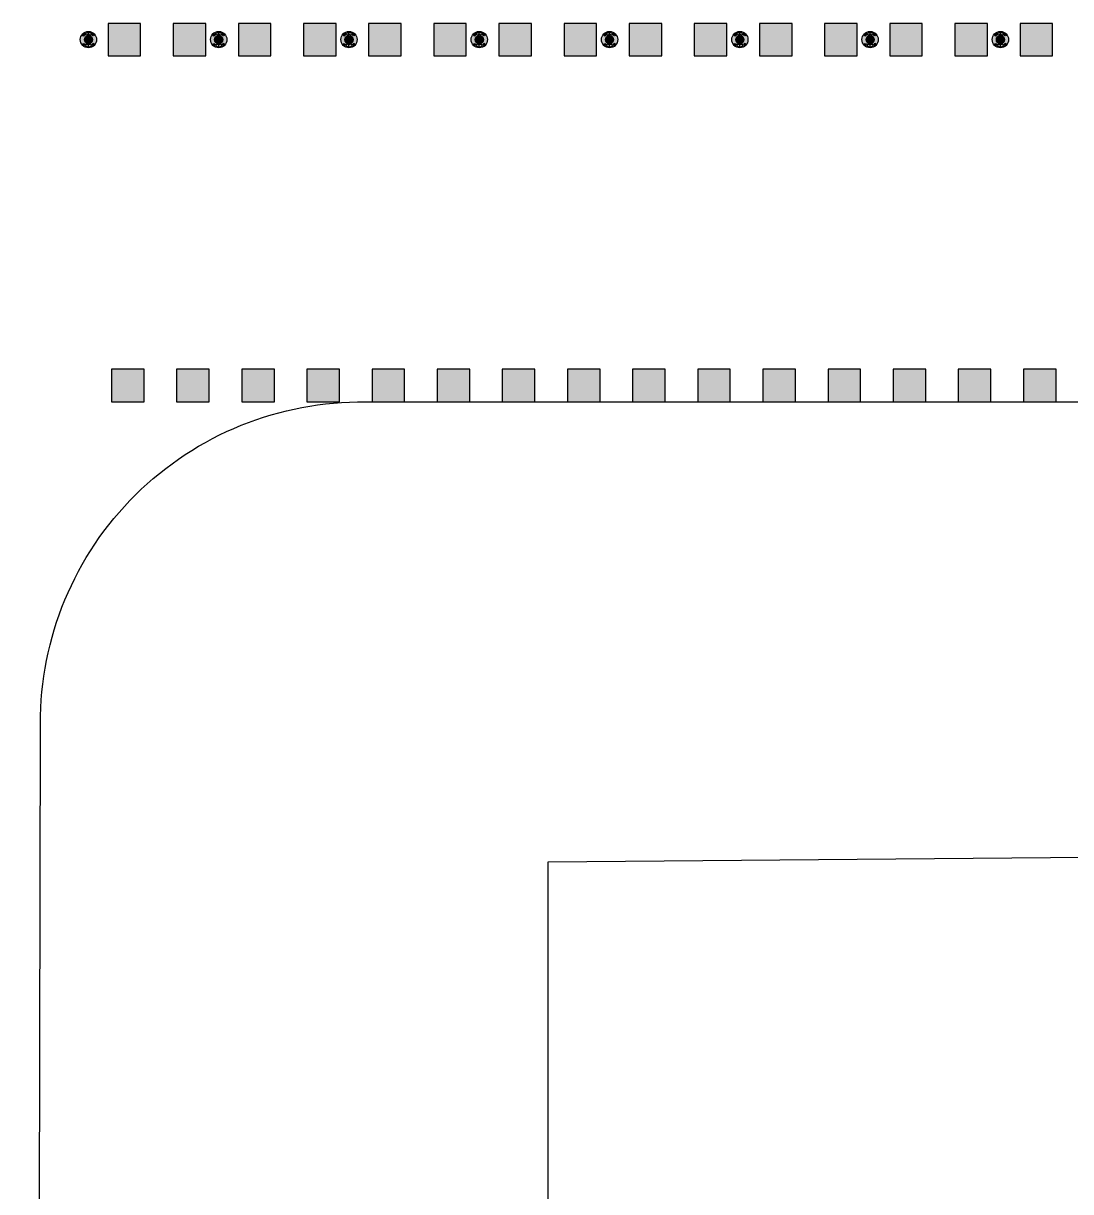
# Model space of a CAD drawing. Header units: metres. Extents: x 668617 to 675126, y 2286318 to 2293677.
# Drawn here: x 668749.46 to 668762.32, y 2287193.01 to 2287207.37 of the extents above; entities that cross this region are included whole.
import ezdxf

# ---------------------------------------------------------------- set-up
doc = ezdxf.new("R2010")
doc.units = ezdxf.units.M
doc.header["$MEASUREMENT"] = 0
for name, color, linetype in [('DMTG-B-CuadrosVerdes', 94, 'Continuous'), ('DMTG-M-VIALETON', 92, 'Continuous'), ('DMTG-PB-BANQUETAS', 251, 'Continuous'), ('DMTG-PB-MANZANAS', 251, 'Continuous')]:
    doc.layers.add(name, color=color, linetype=linetype)

# ---------------------------------------------------------------- blocks, each defined once
blk = doc.blocks.new('*U114')
h = blk.add_hatch(color=256)
h.dxf.hatch_style = 1
h.paths.add_polyline_path([(-0.042, 4.25), (0.358, 4.25), (0.358, 4.65), (-0.042, 4.65)])
h = blk.add_hatch(color=256)
h.dxf.hatch_style = 1
h.paths.add_polyline_path([(0.758, 4.25), (1.158, 4.25), (1.158, 4.65), (0.758, 4.65)])
h = blk.add_hatch(color=256)
h.dxf.hatch_style = 1
h.paths.add_polyline_path([(0.758, 4.25), (1.158, 4.25), (1.158, 4.65), (0.758, 4.65)])
h = blk.add_hatch(color=256)
h.dxf.hatch_style = 1
h.paths.add_polyline_path([(1.558, 4.25), (1.958, 4.25), (1.958, 4.65), (1.558, 4.65)])
h = blk.add_hatch(color=256)
h.dxf.hatch_style = 1
h.paths.add_polyline_path([(1.558, 4.25), (1.958, 4.25), (1.958, 4.65), (1.558, 4.65)])
h = blk.add_hatch(color=256)
h.dxf.hatch_style = 1
h.paths.add_polyline_path([(2.358, 4.25), (2.758, 4.25), (2.758, 4.65), (2.358, 4.65)])
h = blk.add_hatch(color=256)
h.dxf.hatch_style = 1
h.paths.add_polyline_path([(2.358, 4.25), (2.758, 4.25), (2.758, 4.65), (2.358, 4.65)])
h = blk.add_hatch(color=256)
h.dxf.hatch_style = 1
h.paths.add_polyline_path([(3.158, 4.25), (3.558, 4.25), (3.558, 4.65), (3.158, 4.65)])
h = blk.add_hatch(color=256)
h.dxf.hatch_style = 1
h.paths.add_polyline_path([(3.158, 4.25), (3.558, 4.25), (3.558, 4.65), (3.158, 4.65)])
h = blk.add_hatch(color=256)
h.dxf.hatch_style = 1
h.paths.add_polyline_path([(3.958, 4.25), (4.358, 4.25), (4.358, 4.65), (3.958, 4.65)])
h = blk.add_hatch(color=256)
h.dxf.hatch_style = 1
h.paths.add_polyline_path([(3.958, 4.25), (4.358, 4.25), (4.358, 4.65), (3.958, 4.65)])
h = blk.add_hatch(color=256)
h.dxf.hatch_style = 1
h.paths.add_polyline_path([(4.758, 4.25), (5.158, 4.25), (5.158, 4.65), (4.758, 4.65)])
h = blk.add_hatch(color=256)
h.dxf.hatch_style = 1
h.paths.add_polyline_path([(4.758, 4.25), (5.158, 4.25), (5.158, 4.65), (4.758, 4.65)])
h = blk.add_hatch(color=256)
h.dxf.hatch_style = 1
h.paths.add_polyline_path([(5.558, 4.25), (5.958, 4.25), (5.958, 4.65), (5.558, 4.65)])
h = blk.add_hatch(color=256)
h.dxf.hatch_style = 1
h.paths.add_polyline_path([(5.558, 4.25), (5.958, 4.25), (5.958, 4.65), (5.558, 4.65)])
h = blk.add_hatch(color=256)
h.dxf.hatch_style = 1
h.paths.add_polyline_path([(6.358, 4.25), (6.758, 4.25), (6.758, 4.65), (6.358, 4.65)])
h = blk.add_hatch(color=256)
h.dxf.hatch_style = 1
h.paths.add_polyline_path([(6.358, 4.25), (6.758, 4.25), (6.758, 4.65), (6.358, 4.65)])
h = blk.add_hatch(color=256)
h.dxf.hatch_style = 1
h.paths.add_polyline_path([(7.158, 4.25), (7.558, 4.25), (7.558, 4.65), (7.158, 4.65)])
h = blk.add_hatch(color=256)
h.dxf.hatch_style = 1
h.paths.add_polyline_path([(7.158, 4.25), (7.558, 4.25), (7.558, 4.65), (7.158, 4.65)])
h = blk.add_hatch(color=256)
h.dxf.hatch_style = 1
h.paths.add_polyline_path([(7.958, 4.25), (8.358, 4.25), (8.358, 4.65), (7.958, 4.65)])
h = blk.add_hatch(color=256)
h.dxf.hatch_style = 1
h.paths.add_polyline_path([(7.958, 4.25), (8.358, 4.25), (8.358, 4.65), (7.958, 4.65)])
h = blk.add_hatch(color=256)
h.dxf.hatch_style = 1
h.paths.add_polyline_path([(8.758, 4.25), (9.158, 4.25), (9.158, 4.65), (8.758, 4.65)])
h = blk.add_hatch(color=256)
h.dxf.hatch_style = 1
h.paths.add_polyline_path([(8.758, 4.25), (9.158, 4.25), (9.158, 4.65), (8.758, 4.65)])
h = blk.add_hatch(color=256)
h.dxf.hatch_style = 1
h.paths.add_polyline_path([(9.558, 4.25), (9.958, 4.25), (9.958, 4.65), (9.558, 4.65)])
h = blk.add_hatch(color=256)
h.dxf.hatch_style = 1
h.paths.add_polyline_path([(9.558, 4.25), (9.958, 4.25), (9.958, 4.65), (9.558, 4.65)])
h = blk.add_hatch(color=256)
h.dxf.hatch_style = 1
h.paths.add_polyline_path([(10.358, 4.25), (10.758, 4.25), (10.758, 4.65), (10.358, 4.65)])
h = blk.add_hatch(color=256)
h.dxf.hatch_style = 1
h.paths.add_polyline_path([(10.358, 4.25), (10.758, 4.25), (10.758, 4.65), (10.358, 4.65)])
h = blk.add_hatch(color=256)
h.dxf.hatch_style = 1
h.paths.add_polyline_path([(11.158, 4.25), (11.558, 4.25), (11.558, 4.65), (11.158, 4.65)])
h = blk.add_hatch(color=256)
h.dxf.hatch_style = 1
h.paths.add_polyline_path([(11.158, 4.25), (11.558, 4.25), (11.558, 4.65), (11.158, 4.65)])
h = blk.add_hatch(color=256)
h.dxf.hatch_style = 1
h.paths.add_polyline_path([(0, 0), (0.4, 0), (0.4, 0.4), (0, 0.4)])
h = blk.add_hatch(color=256)
h.dxf.hatch_style = 1
h.paths.add_polyline_path([(0.8, 0), (1.2, 0), (1.2, 0.4), (0.8, 0.4)])
h = blk.add_hatch(color=256)
h.dxf.hatch_style = 1
h.paths.add_polyline_path([(0.8, 0), (1.2, 0), (1.2, 0.4), (0.8, 0.4)])
h = blk.add_hatch(color=256)
h.dxf.hatch_style = 1
h.paths.add_polyline_path([(1.6, 0), (2, 0), (2, 0.4), (1.6, 0.4)])
h = blk.add_hatch(color=256)
h.dxf.hatch_style = 1
h.paths.add_polyline_path([(1.6, 0), (2, 0), (2, 0.4), (1.6, 0.4)])
h = blk.add_hatch(color=256)
h.dxf.hatch_style = 1
h.paths.add_polyline_path([(2.4, 0), (2.8, 0), (2.8, 0.4), (2.4, 0.4)])
h = blk.add_hatch(color=256)
h.dxf.hatch_style = 1
h.paths.add_polyline_path([(2.4, 0), (2.8, 0), (2.8, 0.4), (2.4, 0.4)])
h = blk.add_hatch(color=256)
h.dxf.hatch_style = 1
h.paths.add_polyline_path([(3.2, 0), (3.6, 0), (3.6, 0.4), (3.2, 0.4)])
h = blk.add_hatch(color=256)
h.dxf.hatch_style = 1
h.paths.add_polyline_path([(3.2, 0), (3.6, 0), (3.6, 0.4), (3.2, 0.4)])
h = blk.add_hatch(color=256)
h.dxf.hatch_style = 1
h.paths.add_polyline_path([(4, 0), (4.4, 0), (4.4, 0.4), (4, 0.4)])
h = blk.add_hatch(color=256)
h.dxf.hatch_style = 1
h.paths.add_polyline_path([(4, 0), (4.4, 0), (4.4, 0.4), (4, 0.4)])
h = blk.add_hatch(color=256)
h.dxf.hatch_style = 1
h.paths.add_polyline_path([(4.8, 0), (5.2, 0), (5.2, 0.4), (4.8, 0.4)])
h = blk.add_hatch(color=256)
h.dxf.hatch_style = 1
h.paths.add_polyline_path([(4.8, 0), (5.2, 0), (5.2, 0.4), (4.8, 0.4)])
h = blk.add_hatch(color=256)
h.dxf.hatch_style = 1
h.paths.add_polyline_path([(5.6, 0), (6, 0), (6, 0.4), (5.6, 0.4)])
h = blk.add_hatch(color=256)
h.dxf.hatch_style = 1
h.paths.add_polyline_path([(5.6, 0), (6, 0), (6, 0.4), (5.6, 0.4)])
h = blk.add_hatch(color=256)
h.dxf.hatch_style = 1
h.paths.add_polyline_path([(6.4, 0), (6.8, 0), (6.8, 0.4), (6.4, 0.4)])
h = blk.add_hatch(color=256)
h.dxf.hatch_style = 1
h.paths.add_polyline_path([(6.4, 0), (6.8, 0), (6.8, 0.4), (6.4, 0.4)])
h = blk.add_hatch(color=256)
h.dxf.hatch_style = 1
h.paths.add_polyline_path([(7.2, 0), (7.6, 0), (7.6, 0.4), (7.2, 0.4)])
h = blk.add_hatch(color=256)
h.dxf.hatch_style = 1
h.paths.add_polyline_path([(7.2, 0), (7.6, 0), (7.6, 0.4), (7.2, 0.4)])
h = blk.add_hatch(color=256)
h.dxf.hatch_style = 1
h.paths.add_polyline_path([(8, 0), (8.4, 0), (8.4, 0.4), (8, 0.4)])
h = blk.add_hatch(color=256)
h.dxf.hatch_style = 1
h.paths.add_polyline_path([(8, 0), (8.4, 0), (8.4, 0.4), (8, 0.4)])
h = blk.add_hatch(color=256)
h.dxf.hatch_style = 1
h.paths.add_polyline_path([(8.8, 0), (9.2, 0), (9.2, 0.4), (8.8, 0.4)])
h = blk.add_hatch(color=256)
h.dxf.hatch_style = 1
h.paths.add_polyline_path([(8.8, 0), (9.2, 0), (9.2, 0.4), (8.8, 0.4)])
h = blk.add_hatch(color=256)
h.dxf.hatch_style = 1
h.paths.add_polyline_path([(9.6, 0), (10, 0), (10, 0.4), (9.6, 0.4)])
h = blk.add_hatch(color=256)
h.dxf.hatch_style = 1
h.paths.add_polyline_path([(9.6, 0), (10, 0), (10, 0.4), (9.6, 0.4)])
h = blk.add_hatch(color=256)
h.dxf.hatch_style = 1
h.paths.add_polyline_path([(10.4, 0), (10.8, 0), (10.8, 0.4), (10.4, 0.4)])
h = blk.add_hatch(color=256)
h.dxf.hatch_style = 1
h.paths.add_polyline_path([(10.4, 0), (10.8, 0), (10.8, 0.4), (10.4, 0.4)])
h = blk.add_hatch(color=256)
h.dxf.hatch_style = 1
h.paths.add_polyline_path([(11.2, 0), (11.6, 0), (11.6, 0.4), (11.2, 0.4)])
h = blk.add_hatch(color=256)
h.dxf.hatch_style = 1
h.paths.add_polyline_path([(11.2, 0), (11.6, 0), (11.6, 0.4), (11.2, 0.4)])
for points in [[(-0.042, 4.25), (0.358, 4.25), (0.358, 4.65), (-0.042, 4.65)], [(0.758, 4.25), (1.158, 4.25), (1.158, 4.65), (0.758, 4.65)], [(0.758, 4.25), (1.158, 4.25), (1.158, 4.65), (0.758, 4.65)], [(1.558, 4.25), (1.958, 4.25), (1.958, 4.65), (1.558, 4.65)], [(1.558, 4.25), (1.958, 4.25), (1.958, 4.65), (1.558, 4.65)], [(2.358, 4.25), (2.758, 4.25), (2.758, 4.65), (2.358, 4.65)], [(2.358, 4.25), (2.758, 4.25), (2.758, 4.65), (2.358, 4.65)], [(3.158, 4.25), (3.558, 4.25), (3.558, 4.65), (3.158, 4.65)], [(3.158, 4.25), (3.558, 4.25), (3.558, 4.65), (3.158, 4.65)], [(3.958, 4.25), (4.358, 4.25), (4.358, 4.65), (3.958, 4.65)], [(3.958, 4.25), (4.358, 4.25), (4.358, 4.65), (3.958, 4.65)], [(4.758, 4.25), (5.158, 4.25), (5.158, 4.65), (4.758, 4.65)], [(4.758, 4.25), (5.158, 4.25), (5.158, 4.65), (4.758, 4.65)], [(5.558, 4.25), (5.958, 4.25), (5.958, 4.65), (5.558, 4.65)], [(5.558, 4.25), (5.958, 4.25), (5.958, 4.65), (5.558, 4.65)], [(6.358, 4.25), (6.758, 4.25), (6.758, 4.65), (6.358, 4.65)], [(6.358, 4.25), (6.758, 4.25), (6.758, 4.65), (6.358, 4.65)], [(7.158, 4.25), (7.558, 4.25), (7.558, 4.65), (7.158, 4.65)], [(7.158, 4.25), (7.558, 4.25), (7.558, 4.65), (7.158, 4.65)], [(7.958, 4.25), (8.358, 4.25), (8.358, 4.65), (7.958, 4.65)], [(7.958, 4.25), (8.358, 4.25), (8.358, 4.65), (7.958, 4.65)], [(8.758, 4.25), (9.158, 4.25), (9.158, 4.65), (8.758, 4.65)], [(8.758, 4.25), (9.158, 4.25), (9.158, 4.65), (8.758, 4.65)], [(9.558, 4.25), (9.958, 4.25), (9.958, 4.65), (9.558, 4.65)], [(9.558, 4.25), (9.958, 4.25), (9.958, 4.65), (9.558, 4.65)], [(10.358, 4.25), (10.758, 4.25), (10.758, 4.65), (10.358, 4.65)], [(10.358, 4.25), (10.758, 4.25), (10.758, 4.65), (10.358, 4.65)], [(11.158, 4.25), (11.558, 4.25), (11.558, 4.65), (11.158, 4.65)], [(11.158, 4.25), (11.558, 4.25), (11.558, 4.65), (11.158, 4.65)], [(0, 0), (0.4, 0), (0.4, 0.4), (0, 0.4)], [(0.8, 0), (1.2, 0), (1.2, 0.4), (0.8, 0.4)], [(0.8, 0), (1.2, 0), (1.2, 0.4), (0.8, 0.4)], [(1.6, 0), (2, 0), (2, 0.4), (1.6, 0.4)], [(1.6, 0), (2, 0), (2, 0.4), (1.6, 0.4)], [(2.4, 0), (2.8, 0), (2.8, 0.4), (2.4, 0.4)], [(2.4, 0), (2.8, 0), (2.8, 0.4), (2.4, 0.4)], [(3.2, 0), (3.6, 0), (3.6, 0.4), (3.2, 0.4)], [(3.2, 0), (3.6, 0), (3.6, 0.4), (3.2, 0.4)], [(4, 0), (4.4, 0), (4.4, 0.4), (4, 0.4)], [(4, 0), (4.4, 0), (4.4, 0.4), (4, 0.4)], [(4.8, 0), (5.2, 0), (5.2, 0.4), (4.8, 0.4)], [(4.8, 0), (5.2, 0), (5.2, 0.4), (4.8, 0.4)], [(5.6, 0), (6, 0), (6, 0.4), (5.6, 0.4)], [(5.6, 0), (6, 0), (6, 0.4), (5.6, 0.4)], [(6.4, 0), (6.8, 0), (6.8, 0.4), (6.4, 0.4)], [(6.4, 0), (6.8, 0), (6.8, 0.4), (6.4, 0.4)], [(7.2, 0), (7.6, 0), (7.6, 0.4), (7.2, 0.4)], [(7.2, 0), (7.6, 0), (7.6, 0.4), (7.2, 0.4)], [(8, 0), (8.4, 0), (8.4, 0.4), (8, 0.4)], [(8, 0), (8.4, 0), (8.4, 0.4), (8, 0.4)], [(8.8, 0), (9.2, 0), (9.2, 0.4), (8.8, 0.4)], [(8.8, 0), (9.2, 0), (9.2, 0.4), (8.8, 0.4)], [(9.6, 0), (10, 0), (10, 0.4), (9.6, 0.4)], [(9.6, 0), (10, 0), (10, 0.4), (9.6, 0.4)], [(10.4, 0), (10.8, 0), (10.8, 0.4), (10.4, 0.4)], [(10.4, 0), (10.8, 0), (10.8, 0.4), (10.4, 0.4)], [(11.2, 0), (11.6, 0), (11.6, 0.4), (11.2, 0.4)], [(11.2, 0), (11.6, 0), (11.6, 0.4), (11.2, 0.4)]]:
    blk.add_lwpolyline(points, close=True)
blk = doc.blocks.new('*U35')
at = {"true_color": 0x58ba48}
h = blk.add_hatch(color=85, dxfattribs=at)
h.dxf.hatch_style = 1
h.paths.add_polyline_path([(-28.35, 11.3, 1), (-28.25, 11.3, 1)], flags=0)
h.paths.add_polyline_path([(-28.35, 11.368), (-28.361, 11.379, 0.062746), (-28.379, 11.361), (-28.368, 11.35, 0.413879), (-28.35, 11.35, 0.414549)], flags=17)
h.paths.add_polyline_path([(-28.353, 11.359, -1), (-28.365, 11.359, -1)], flags=16)
h.paths.add_polyline_path([(-28.35, 11.3, 1), (-28.25, 11.3, 1)], flags=16)
h.paths.add_polyline_path([(-28.238, 11.379), (-28.249, 11.368, 0.413879), (-28.249, 11.35, 0.414549), (-28.231, 11.35), (-28.221, 11.361, 0.062746)], flags=17)
h.paths.add_polyline_path([(-28.234, 11.359, -1), (-28.246, 11.359, -1)], flags=16)
h.paths.add_polyline_path([(-28.221, 11.238), (-28.231, 11.249, 0.413879), (-28.249, 11.249, 0.414549), (-28.249, 11.231), (-28.238, 11.221, 0.062746)], flags=17)
h.paths.add_polyline_path([(-28.246, 11.24, -1), (-28.234, 11.24, -1)], flags=16)
h.paths.add_polyline_path([(-28.35, 11.249, 0.414549), (-28.368, 11.249), (-28.379, 11.238, 0.062746), (-28.361, 11.221), (-28.35, 11.231, 0.413879)], flags=17)
h.paths.add_polyline_path([(-28.365, 11.24, -1), (-28.353, 11.24, -1)], flags=16)
h.paths.add_polyline_path([(-28.221, 11.361), (-28.231, 11.35, -0.414549), (-28.249, 11.35, -0.413879), (-28.249, 11.368), (-28.238, 11.379, 0.342564), (-28.361, 11.379), (-28.35, 11.368, -0.414549), (-28.35, 11.35, -0.413879), (-28.368, 11.35), (-28.379, 11.361, 0.166532), (-28.4, 11.3, 0.166532), (-28.379, 11.238), (-28.368, 11.249, -0.414549), (-28.35, 11.249, -0.413879), (-28.35, 11.231), (-28.361, 11.221, 0.342564), (-28.238, 11.221), (-28.249, 11.231, -0.414549), (-28.249, 11.249, -0.413879), (-28.231, 11.249), (-28.221, 11.238, 0.166532), (-28.2, 11.3, 0.166532)])
h.paths.add_polyline_path([(-28.25, 11.3, -1), (-28.35, 11.3, -1)], flags=0)
h.paths.add_polyline_path([(-28.271, 11.355, 0.245947), (-28.329, 11.355), (-28.34, 11.377, -0.245947), (-28.259, 11.377)], flags=16)
h.paths.add_polyline_path([(-28.271, 11.244), (-28.259, 11.222, -0.245947), (-28.34, 11.222), (-28.329, 11.244, 0.245947)], flags=16)
h = blk.add_hatch(color=85, dxfattribs=at)
h.dxf.hatch_style = 1
h.paths.add_polyline_path([(-28.35, 11.3, 1), (-28.25, 11.3, 1)])
at = {"true_color": 0xc7c8ca}
h = blk.add_hatch(color=9, dxfattribs=at)
h.dxf.hatch_style = 1
h.paths.add_polyline_path([(-28.259, 11.377, 0.245947), (-28.34, 11.377), (-28.329, 11.355, -0.245947), (-28.271, 11.355)])
h.paths.add_polyline_path([(-28.259, 11.222), (-28.271, 11.244, -0.245947), (-28.329, 11.244), (-28.34, 11.222, 0.245947)])
at = {"true_color": 0x58ba48}
h = blk.add_hatch(color=85, dxfattribs=at)
h.dxf.hatch_style = 1
h.paths.add_polyline_path([(-26.75, 11.3, 1), (-26.65, 11.3, 1)], flags=0)
h.paths.add_polyline_path([(-26.75, 11.368), (-26.761, 11.379, 0.062746), (-26.779, 11.361), (-26.768, 11.35, 0.413879), (-26.75, 11.35, 0.414549)], flags=17)
h.paths.add_polyline_path([(-26.753, 11.359, -1), (-26.765, 11.359, -1)], flags=16)
h.paths.add_polyline_path([(-26.75, 11.3, 1), (-26.65, 11.3, 1)], flags=16)
h.paths.add_polyline_path([(-26.638, 11.379), (-26.649, 11.368, 0.413879), (-26.649, 11.35, 0.414549), (-26.631, 11.35), (-26.621, 11.361, 0.062746)], flags=17)
h.paths.add_polyline_path([(-26.634, 11.359, -1), (-26.646, 11.359, -1)], flags=16)
h.paths.add_polyline_path([(-26.621, 11.238), (-26.631, 11.249, 0.413879), (-26.649, 11.249, 0.414549), (-26.649, 11.231), (-26.638, 11.221, 0.062746)], flags=17)
h.paths.add_polyline_path([(-26.646, 11.24, -1), (-26.634, 11.24, -1)], flags=16)
h.paths.add_polyline_path([(-26.75, 11.249, 0.414549), (-26.768, 11.249), (-26.779, 11.238, 0.062746), (-26.761, 11.221), (-26.75, 11.231, 0.413879)], flags=17)
h.paths.add_polyline_path([(-26.765, 11.24, -1), (-26.753, 11.24, -1)], flags=16)
h.paths.add_polyline_path([(-26.621, 11.361), (-26.631, 11.35, -0.414549), (-26.649, 11.35, -0.413879), (-26.649, 11.368), (-26.638, 11.379, 0.342564), (-26.761, 11.379), (-26.75, 11.368, -0.414549), (-26.75, 11.35, -0.413879), (-26.768, 11.35), (-26.779, 11.361, 0.166532), (-26.8, 11.3, 0.166532), (-26.779, 11.238), (-26.768, 11.249, -0.414549), (-26.75, 11.249, -0.413879), (-26.75, 11.231), (-26.761, 11.221, 0.342564), (-26.638, 11.221), (-26.649, 11.231, -0.414549), (-26.649, 11.249, -0.413879), (-26.631, 11.249), (-26.621, 11.238, 0.166532), (-26.6, 11.3, 0.166532)])
h.paths.add_polyline_path([(-26.65, 11.3, -1), (-26.75, 11.3, -1)], flags=0)
h.paths.add_polyline_path([(-26.671, 11.355, 0.245947), (-26.729, 11.355), (-26.74, 11.377, -0.245947), (-26.659, 11.377)], flags=16)
h.paths.add_polyline_path([(-26.671, 11.244), (-26.659, 11.222, -0.245947), (-26.74, 11.222), (-26.729, 11.244, 0.245947)], flags=16)
h = blk.add_hatch(color=85, dxfattribs=at)
h.dxf.hatch_style = 1
h.paths.add_polyline_path([(-26.75, 11.3, 1), (-26.65, 11.3, 1)])
at = {"true_color": 0xc7c8ca}
h = blk.add_hatch(color=9, dxfattribs=at)
h.dxf.hatch_style = 1
h.paths.add_polyline_path([(-26.659, 11.377, 0.245947), (-26.74, 11.377), (-26.729, 11.355, -0.245947), (-26.671, 11.355)])
h.paths.add_polyline_path([(-26.659, 11.222), (-26.671, 11.244, -0.245947), (-26.729, 11.244), (-26.74, 11.222, 0.245947)])
at = {"true_color": 0x58ba48}
h = blk.add_hatch(color=85, dxfattribs=at)
h.dxf.hatch_style = 1
h.paths.add_polyline_path([(-25.15, 11.3, 1), (-25.05, 11.3, 1)], flags=0)
h.paths.add_polyline_path([(-25.15, 11.368), (-25.161, 11.379, 0.062746), (-25.179, 11.361), (-25.168, 11.35, 0.413879), (-25.15, 11.35, 0.414549)], flags=17)
h.paths.add_polyline_path([(-25.153, 11.359, -1), (-25.165, 11.359, -1)], flags=16)
h.paths.add_polyline_path([(-25.15, 11.3, 1), (-25.05, 11.3, 1)], flags=16)
h.paths.add_polyline_path([(-25.038, 11.379), (-25.049, 11.368, 0.413879), (-25.049, 11.35, 0.414549), (-25.031, 11.35), (-25.021, 11.361, 0.062746)], flags=17)
h.paths.add_polyline_path([(-25.034, 11.359, -1), (-25.046, 11.359, -1)], flags=16)
h.paths.add_polyline_path([(-25.021, 11.238), (-25.031, 11.249, 0.413879), (-25.049, 11.249, 0.414549), (-25.049, 11.231), (-25.038, 11.221, 0.062746)], flags=17)
h.paths.add_polyline_path([(-25.046, 11.24, -1), (-25.034, 11.24, -1)], flags=16)
h.paths.add_polyline_path([(-25.15, 11.249, 0.414549), (-25.168, 11.249), (-25.179, 11.238, 0.062746), (-25.161, 11.221), (-25.15, 11.231, 0.413879)], flags=17)
h.paths.add_polyline_path([(-25.165, 11.24, -1), (-25.153, 11.24, -1)], flags=16)
h.paths.add_polyline_path([(-25.021, 11.361), (-25.031, 11.35, -0.414549), (-25.049, 11.35, -0.413879), (-25.049, 11.368), (-25.038, 11.379, 0.342564), (-25.161, 11.379), (-25.15, 11.368, -0.414549), (-25.15, 11.35, -0.413879), (-25.168, 11.35), (-25.179, 11.361, 0.166532), (-25.2, 11.3, 0.166532), (-25.179, 11.238), (-25.168, 11.249, -0.414549), (-25.15, 11.249, -0.413879), (-25.15, 11.231), (-25.161, 11.221, 0.342564), (-25.038, 11.221), (-25.049, 11.231, -0.414549), (-25.049, 11.249, -0.413879), (-25.031, 11.249), (-25.021, 11.238, 0.166532), (-25, 11.3, 0.166532)])
h.paths.add_polyline_path([(-25.05, 11.3, -1), (-25.15, 11.3, -1)], flags=0)
h.paths.add_polyline_path([(-25.071, 11.355, 0.245947), (-25.129, 11.355), (-25.14, 11.377, -0.245947), (-25.059, 11.377)], flags=16)
h.paths.add_polyline_path([(-25.071, 11.244), (-25.059, 11.222, -0.245947), (-25.14, 11.222), (-25.129, 11.244, 0.245947)], flags=16)
h = blk.add_hatch(color=85, dxfattribs=at)
h.dxf.hatch_style = 1
h.paths.add_polyline_path([(-25.15, 11.3, 1), (-25.05, 11.3, 1)])
at = {"true_color": 0xc7c8ca}
h = blk.add_hatch(color=9, dxfattribs=at)
h.dxf.hatch_style = 1
h.paths.add_polyline_path([(-25.059, 11.377, 0.245947), (-25.14, 11.377), (-25.129, 11.355, -0.245947), (-25.071, 11.355)])
h.paths.add_polyline_path([(-25.059, 11.222), (-25.071, 11.244, -0.245947), (-25.129, 11.244), (-25.14, 11.222, 0.245947)])
at = {"true_color": 0x58ba48}
h = blk.add_hatch(color=85, dxfattribs=at)
h.dxf.hatch_style = 1
h.paths.add_polyline_path([(-23.55, 11.3, 1), (-23.45, 11.3, 1)], flags=0)
h.paths.add_polyline_path([(-23.55, 11.368), (-23.561, 11.379, 0.062746), (-23.579, 11.361), (-23.568, 11.35, 0.413879), (-23.55, 11.35, 0.414549)], flags=17)
h.paths.add_polyline_path([(-23.553, 11.359, -1), (-23.565, 11.359, -1)], flags=16)
h.paths.add_polyline_path([(-23.55, 11.3, 1), (-23.45, 11.3, 1)], flags=16)
h.paths.add_polyline_path([(-23.438, 11.379), (-23.449, 11.368, 0.413879), (-23.449, 11.35, 0.414549), (-23.431, 11.35), (-23.421, 11.361, 0.062746)], flags=17)
h.paths.add_polyline_path([(-23.434, 11.359, -1), (-23.446, 11.359, -1)], flags=16)
h.paths.add_polyline_path([(-23.421, 11.238), (-23.431, 11.249, 0.413879), (-23.449, 11.249, 0.414549), (-23.449, 11.231), (-23.438, 11.221, 0.062746)], flags=17)
h.paths.add_polyline_path([(-23.446, 11.24, -1), (-23.434, 11.24, -1)], flags=16)
h.paths.add_polyline_path([(-23.55, 11.249, 0.414549), (-23.568, 11.249), (-23.579, 11.238, 0.062746), (-23.561, 11.221), (-23.55, 11.231, 0.413879)], flags=17)
h.paths.add_polyline_path([(-23.565, 11.24, -1), (-23.553, 11.24, -1)], flags=16)
h.paths.add_polyline_path([(-23.421, 11.361), (-23.431, 11.35, -0.414549), (-23.449, 11.35, -0.413879), (-23.449, 11.368), (-23.438, 11.379, 0.342564), (-23.561, 11.379), (-23.55, 11.368, -0.414549), (-23.55, 11.35, -0.413879), (-23.568, 11.35), (-23.579, 11.361, 0.166532), (-23.6, 11.3, 0.166532), (-23.579, 11.238), (-23.568, 11.249, -0.414549), (-23.55, 11.249, -0.413879), (-23.55, 11.231), (-23.561, 11.221, 0.342564), (-23.438, 11.221), (-23.449, 11.231, -0.414549), (-23.449, 11.249, -0.413879), (-23.431, 11.249), (-23.421, 11.238, 0.166532), (-23.4, 11.3, 0.166532)])
h.paths.add_polyline_path([(-23.45, 11.3, -1), (-23.55, 11.3, -1)], flags=0)
h.paths.add_polyline_path([(-23.471, 11.355, 0.245947), (-23.529, 11.355), (-23.54, 11.377, -0.245947), (-23.459, 11.377)], flags=16)
h.paths.add_polyline_path([(-23.471, 11.244), (-23.459, 11.222, -0.245947), (-23.54, 11.222), (-23.529, 11.244, 0.245947)], flags=16)
h = blk.add_hatch(color=85, dxfattribs=at)
h.dxf.hatch_style = 1
h.paths.add_polyline_path([(-23.55, 11.3, 1), (-23.45, 11.3, 1)])
at = {"true_color": 0xc7c8ca}
h = blk.add_hatch(color=9, dxfattribs=at)
h.dxf.hatch_style = 1
h.paths.add_polyline_path([(-23.459, 11.377, 0.245947), (-23.54, 11.377), (-23.529, 11.355, -0.245947), (-23.471, 11.355)])
h.paths.add_polyline_path([(-23.459, 11.222), (-23.471, 11.244, -0.245947), (-23.529, 11.244), (-23.54, 11.222, 0.245947)])
at = {"true_color": 0x58ba48}
h = blk.add_hatch(color=85, dxfattribs=at)
h.dxf.hatch_style = 1
h.paths.add_polyline_path([(-21.95, 11.3, 1), (-21.85, 11.3, 1)], flags=0)
h.paths.add_polyline_path([(-21.95, 11.368), (-21.961, 11.379, 0.062746), (-21.979, 11.361), (-21.968, 11.35, 0.413879), (-21.95, 11.35, 0.414549)], flags=17)
h.paths.add_polyline_path([(-21.953, 11.359, -1), (-21.965, 11.359, -1)], flags=16)
h.paths.add_polyline_path([(-21.95, 11.3, 1), (-21.85, 11.3, 1)], flags=16)
h.paths.add_polyline_path([(-21.838, 11.379), (-21.849, 11.368, 0.413879), (-21.849, 11.35, 0.414549), (-21.831, 11.35), (-21.821, 11.361, 0.062746)], flags=17)
h.paths.add_polyline_path([(-21.834, 11.359, -1), (-21.846, 11.359, -1)], flags=16)
h.paths.add_polyline_path([(-21.821, 11.238), (-21.831, 11.249, 0.413879), (-21.849, 11.249, 0.414549), (-21.849, 11.231), (-21.838, 11.221, 0.062746)], flags=17)
h.paths.add_polyline_path([(-21.846, 11.24, -1), (-21.834, 11.24, -1)], flags=16)
h.paths.add_polyline_path([(-21.95, 11.249, 0.414549), (-21.968, 11.249), (-21.979, 11.238, 0.062746), (-21.961, 11.221), (-21.95, 11.231, 0.413879)], flags=17)
h.paths.add_polyline_path([(-21.965, 11.24, -1), (-21.953, 11.24, -1)], flags=16)
h.paths.add_polyline_path([(-21.821, 11.361), (-21.831, 11.35, -0.414549), (-21.849, 11.35, -0.413879), (-21.849, 11.368), (-21.838, 11.379, 0.342564), (-21.961, 11.379), (-21.95, 11.368, -0.414549), (-21.95, 11.35, -0.413879), (-21.968, 11.35), (-21.979, 11.361, 0.166532), (-22, 11.3, 0.166532), (-21.979, 11.238), (-21.968, 11.249, -0.414549), (-21.95, 11.249, -0.413879), (-21.95, 11.231), (-21.961, 11.221, 0.342564), (-21.838, 11.221), (-21.849, 11.231, -0.414549), (-21.849, 11.249, -0.413879), (-21.831, 11.249), (-21.821, 11.238, 0.166532), (-21.8, 11.3, 0.166532)])
h.paths.add_polyline_path([(-21.85, 11.3, -1), (-21.95, 11.3, -1)], flags=0)
h.paths.add_polyline_path([(-21.871, 11.355, 0.245947), (-21.929, 11.355), (-21.94, 11.377, -0.245947), (-21.859, 11.377)], flags=16)
h.paths.add_polyline_path([(-21.871, 11.244), (-21.859, 11.222, -0.245947), (-21.94, 11.222), (-21.929, 11.244, 0.245947)], flags=16)
h = blk.add_hatch(color=85, dxfattribs=at)
h.dxf.hatch_style = 1
h.paths.add_polyline_path([(-21.95, 11.3, 1), (-21.85, 11.3, 1)])
at = {"true_color": 0xc7c8ca}
h = blk.add_hatch(color=9, dxfattribs=at)
h.dxf.hatch_style = 1
h.paths.add_polyline_path([(-21.859, 11.377, 0.245947), (-21.94, 11.377), (-21.929, 11.355, -0.245947), (-21.871, 11.355)])
h.paths.add_polyline_path([(-21.859, 11.222), (-21.871, 11.244, -0.245947), (-21.929, 11.244), (-21.94, 11.222, 0.245947)])
at = {"true_color": 0x58ba48}
h = blk.add_hatch(color=85, dxfattribs=at)
h.dxf.hatch_style = 1
h.paths.add_polyline_path([(-20.35, 11.3, 1), (-20.25, 11.3, 1)], flags=0)
h.paths.add_polyline_path([(-20.35, 11.368), (-20.361, 11.379, 0.062746), (-20.379, 11.361), (-20.368, 11.35, 0.413879), (-20.35, 11.35, 0.414549)], flags=17)
h.paths.add_polyline_path([(-20.353, 11.359, -1), (-20.365, 11.359, -1)], flags=16)
h.paths.add_polyline_path([(-20.35, 11.3, 1), (-20.25, 11.3, 1)], flags=16)
h.paths.add_polyline_path([(-20.238, 11.379), (-20.249, 11.368, 0.413879), (-20.249, 11.35, 0.414549), (-20.231, 11.35), (-20.221, 11.361, 0.062746)], flags=17)
h.paths.add_polyline_path([(-20.234, 11.359, -1), (-20.246, 11.359, -1)], flags=16)
h.paths.add_polyline_path([(-20.221, 11.238), (-20.231, 11.249, 0.413879), (-20.249, 11.249, 0.414549), (-20.249, 11.231), (-20.238, 11.221, 0.062746)], flags=17)
h.paths.add_polyline_path([(-20.246, 11.24, -1), (-20.234, 11.24, -1)], flags=16)
h.paths.add_polyline_path([(-20.35, 11.249, 0.414549), (-20.368, 11.249), (-20.379, 11.238, 0.062746), (-20.361, 11.221), (-20.35, 11.231, 0.413879)], flags=17)
h.paths.add_polyline_path([(-20.365, 11.24, -1), (-20.353, 11.24, -1)], flags=16)
h.paths.add_polyline_path([(-20.221, 11.361), (-20.231, 11.35, -0.414549), (-20.249, 11.35, -0.413879), (-20.249, 11.368), (-20.238, 11.379, 0.342564), (-20.361, 11.379), (-20.35, 11.368, -0.414549), (-20.35, 11.35, -0.413879), (-20.368, 11.35), (-20.379, 11.361, 0.166532), (-20.4, 11.3, 0.166532), (-20.379, 11.238), (-20.368, 11.249, -0.414549), (-20.35, 11.249, -0.413879), (-20.35, 11.231), (-20.361, 11.221, 0.342564), (-20.238, 11.221), (-20.249, 11.231, -0.414549), (-20.249, 11.249, -0.413879), (-20.231, 11.249), (-20.221, 11.238, 0.166532), (-20.2, 11.3, 0.166532)])
h.paths.add_polyline_path([(-20.25, 11.3, -1), (-20.35, 11.3, -1)], flags=0)
h.paths.add_polyline_path([(-20.271, 11.355, 0.245947), (-20.329, 11.355), (-20.34, 11.377, -0.245947), (-20.259, 11.377)], flags=16)
h.paths.add_polyline_path([(-20.271, 11.244), (-20.259, 11.222, -0.245947), (-20.34, 11.222), (-20.329, 11.244, 0.245947)], flags=16)
h = blk.add_hatch(color=85, dxfattribs=at)
h.dxf.hatch_style = 1
h.paths.add_polyline_path([(-20.35, 11.3, 1), (-20.25, 11.3, 1)])
at = {"true_color": 0xc7c8ca}
h = blk.add_hatch(color=9, dxfattribs=at)
h.dxf.hatch_style = 1
h.paths.add_polyline_path([(-20.259, 11.377, 0.245947), (-20.34, 11.377), (-20.329, 11.355, -0.245947), (-20.271, 11.355)])
h.paths.add_polyline_path([(-20.259, 11.222), (-20.271, 11.244, -0.245947), (-20.329, 11.244), (-20.34, 11.222, 0.245947)])
at = {"true_color": 0x58ba48}
h = blk.add_hatch(color=85, dxfattribs=at)
h.dxf.hatch_style = 1
h.paths.add_polyline_path([(-18.75, 11.3, 1), (-18.65, 11.3, 1)], flags=0)
h.paths.add_polyline_path([(-18.75, 11.368), (-18.761, 11.379, 0.062746), (-18.779, 11.361), (-18.768, 11.35, 0.413879), (-18.75, 11.35, 0.414549)], flags=17)
h.paths.add_polyline_path([(-18.753, 11.359, -1), (-18.765, 11.359, -1)], flags=16)
h.paths.add_polyline_path([(-18.75, 11.3, 1), (-18.65, 11.3, 1)], flags=16)
h.paths.add_polyline_path([(-18.638, 11.379), (-18.649, 11.368, 0.413879), (-18.649, 11.35, 0.414549), (-18.631, 11.35), (-18.621, 11.361, 0.062746)], flags=17)
h.paths.add_polyline_path([(-18.634, 11.359, -1), (-18.646, 11.359, -1)], flags=16)
h.paths.add_polyline_path([(-18.621, 11.238), (-18.631, 11.249, 0.413879), (-18.649, 11.249, 0.414549), (-18.649, 11.231), (-18.638, 11.221, 0.062746)], flags=17)
h.paths.add_polyline_path([(-18.646, 11.24, -1), (-18.634, 11.24, -1)], flags=16)
h.paths.add_polyline_path([(-18.75, 11.249, 0.414549), (-18.768, 11.249), (-18.779, 11.238, 0.062746), (-18.761, 11.221), (-18.75, 11.231, 0.413879)], flags=17)
h.paths.add_polyline_path([(-18.765, 11.24, -1), (-18.753, 11.24, -1)], flags=16)
h.paths.add_polyline_path([(-18.621, 11.361), (-18.631, 11.35, -0.414549), (-18.649, 11.35, -0.413879), (-18.649, 11.368), (-18.638, 11.379, 0.342564), (-18.761, 11.379), (-18.75, 11.368, -0.414549), (-18.75, 11.35, -0.413879), (-18.768, 11.35), (-18.779, 11.361, 0.166532), (-18.8, 11.3, 0.166532), (-18.779, 11.238), (-18.768, 11.249, -0.414549), (-18.75, 11.249, -0.413879), (-18.75, 11.231), (-18.761, 11.221, 0.342564), (-18.638, 11.221), (-18.649, 11.231, -0.414549), (-18.649, 11.249, -0.413879), (-18.631, 11.249), (-18.621, 11.238, 0.166532), (-18.6, 11.3, 0.166532)])
h.paths.add_polyline_path([(-18.65, 11.3, -1), (-18.75, 11.3, -1)], flags=0)
h.paths.add_polyline_path([(-18.671, 11.355, 0.245947), (-18.729, 11.355), (-18.74, 11.377, -0.245947), (-18.659, 11.377)], flags=16)
h.paths.add_polyline_path([(-18.671, 11.244), (-18.659, 11.222, -0.245947), (-18.74, 11.222), (-18.729, 11.244, 0.245947)], flags=16)
h = blk.add_hatch(color=85, dxfattribs=at)
h.dxf.hatch_style = 1
h.paths.add_polyline_path([(-18.75, 11.3, 1), (-18.65, 11.3, 1)])
at = {"true_color": 0xc7c8ca}
h = blk.add_hatch(color=9, dxfattribs=at)
h.dxf.hatch_style = 1
h.paths.add_polyline_path([(-18.659, 11.377, 0.245947), (-18.74, 11.377), (-18.729, 11.355, -0.245947), (-18.671, 11.355)])
h.paths.add_polyline_path([(-18.659, 11.222), (-18.671, 11.244, -0.245947), (-18.729, 11.244), (-18.74, 11.222, 0.245947)])
at = {"true_color": 0x58ba48}
h = blk.add_hatch(color=85, dxfattribs=at)
h.dxf.hatch_style = 1
h.paths.add_polyline_path([(-17.15, 11.3, 1), (-17.05, 11.3, 1)], flags=0)
h.paths.add_polyline_path([(-17.15, 11.368), (-17.161, 11.379, 0.062746), (-17.179, 11.361), (-17.168, 11.35, 0.413879), (-17.15, 11.35, 0.414549)], flags=17)
h.paths.add_polyline_path([(-17.153, 11.359, -1), (-17.165, 11.359, -1)], flags=16)
h.paths.add_polyline_path([(-17.15, 11.3, 1), (-17.05, 11.3, 1)], flags=16)
h.paths.add_polyline_path([(-17.038, 11.379), (-17.049, 11.368, 0.413879), (-17.049, 11.35, 0.414549), (-17.031, 11.35), (-17.021, 11.361, 0.062746)], flags=17)
h.paths.add_polyline_path([(-17.034, 11.359, -1), (-17.046, 11.359, -1)], flags=16)
h.paths.add_polyline_path([(-17.021, 11.238), (-17.031, 11.249, 0.413879), (-17.049, 11.249, 0.414549), (-17.049, 11.231), (-17.038, 11.221, 0.062746)], flags=17)
h.paths.add_polyline_path([(-17.046, 11.24, -1), (-17.034, 11.24, -1)], flags=16)
h.paths.add_polyline_path([(-17.15, 11.249, 0.414549), (-17.168, 11.249), (-17.179, 11.238, 0.062746), (-17.161, 11.221), (-17.15, 11.231, 0.413879)], flags=17)
h.paths.add_polyline_path([(-17.165, 11.24, -1), (-17.153, 11.24, -1)], flags=16)
h.paths.add_polyline_path([(-17.021, 11.361), (-17.031, 11.35, -0.414549), (-17.049, 11.35, -0.413879), (-17.049, 11.368), (-17.038, 11.379, 0.342564), (-17.161, 11.379), (-17.15, 11.368, -0.414549), (-17.15, 11.35, -0.413879), (-17.168, 11.35), (-17.179, 11.361, 0.166532), (-17.2, 11.3, 0.166532), (-17.179, 11.238), (-17.168, 11.249, -0.414549), (-17.15, 11.249, -0.413879), (-17.15, 11.231), (-17.161, 11.221, 0.342564), (-17.038, 11.221), (-17.049, 11.231, -0.414549), (-17.049, 11.249, -0.413879), (-17.031, 11.249), (-17.021, 11.238, 0.166532), (-17, 11.3, 0.166532)])
h.paths.add_polyline_path([(-17.05, 11.3, -1), (-17.15, 11.3, -1)], flags=0)
h.paths.add_polyline_path([(-17.071, 11.355, 0.245947), (-17.129, 11.355), (-17.14, 11.377, -0.245947), (-17.059, 11.377)], flags=16)
h.paths.add_polyline_path([(-17.071, 11.244), (-17.059, 11.222, -0.245947), (-17.14, 11.222), (-17.129, 11.244, 0.245947)], flags=16)
h = blk.add_hatch(color=85, dxfattribs=at)
h.dxf.hatch_style = 1
h.paths.add_polyline_path([(-17.15, 11.3, 1), (-17.05, 11.3, 1)])
at = {"true_color": 0xc7c8ca}
h = blk.add_hatch(color=9, dxfattribs=at)
h.dxf.hatch_style = 1
h.paths.add_polyline_path([(-17.059, 11.377, 0.245947), (-17.14, 11.377), (-17.129, 11.355, -0.245947), (-17.071, 11.355)])
h.paths.add_polyline_path([(-17.059, 11.222), (-17.071, 11.244, -0.245947), (-17.129, 11.244), (-17.14, 11.222, 0.245947)])
at = {"color": 18, "true_color": 0x000000}
for points in [[(-28.35, 11.368), (-28.361, 11.379, 0.062746), (-28.379, 11.361), (-28.368, 11.35, 0.413879), (-28.35, 11.35, 0.414549)], [(-28.259, 11.377), (-28.271, 11.355, 0.245947), (-28.329, 11.355), (-28.34, 11.377, -0.245947)], [(-28.249, 11.368), (-28.238, 11.379, -0.062746), (-28.221, 11.361), (-28.231, 11.35, -0.413879), (-28.249, 11.35, -0.414549)], [(-26.75, 11.368), (-26.761, 11.379, 0.062746), (-26.779, 11.361), (-26.768, 11.35, 0.413879), (-26.75, 11.35, 0.414549)], [(-26.659, 11.377), (-26.671, 11.355, 0.245947), (-26.729, 11.355), (-26.74, 11.377, -0.245947)], [(-26.649, 11.368), (-26.638, 11.379, -0.062746), (-26.621, 11.361), (-26.631, 11.35, -0.413879), (-26.649, 11.35, -0.414549)], [(-25.15, 11.368), (-25.161, 11.379, 0.062746), (-25.179, 11.361), (-25.168, 11.35, 0.413879), (-25.15, 11.35, 0.414549)], [(-25.059, 11.377), (-25.071, 11.355, 0.245947), (-25.129, 11.355), (-25.14, 11.377, -0.245947)], [(-25.049, 11.368), (-25.038, 11.379, -0.062746), (-25.021, 11.361), (-25.031, 11.35, -0.413879), (-25.049, 11.35, -0.414549)], [(-23.55, 11.368), (-23.561, 11.379, 0.062746), (-23.579, 11.361), (-23.568, 11.35, 0.413879), (-23.55, 11.35, 0.414549)], [(-23.459, 11.377), (-23.471, 11.355, 0.245947), (-23.529, 11.355), (-23.54, 11.377, -0.245947)], [(-23.449, 11.368), (-23.438, 11.379, -0.062746), (-23.421, 11.361), (-23.431, 11.35, -0.413879), (-23.449, 11.35, -0.414549)], [(-21.95, 11.368), (-21.961, 11.379, 0.062746), (-21.979, 11.361), (-21.968, 11.35, 0.413879), (-21.95, 11.35, 0.414549)], [(-21.859, 11.377), (-21.871, 11.355, 0.245947), (-21.929, 11.355), (-21.94, 11.377, -0.245947)], [(-21.849, 11.368), (-21.838, 11.379, -0.062746), (-21.821, 11.361), (-21.831, 11.35, -0.413879), (-21.849, 11.35, -0.414549)], [(-20.35, 11.368), (-20.361, 11.379, 0.062746), (-20.379, 11.361), (-20.368, 11.35, 0.413879), (-20.35, 11.35, 0.414549)], [(-20.259, 11.377), (-20.271, 11.355, 0.245947), (-20.329, 11.355), (-20.34, 11.377, -0.245947)], [(-20.249, 11.368), (-20.238, 11.379, -0.062746), (-20.221, 11.361), (-20.231, 11.35, -0.413879), (-20.249, 11.35, -0.414549)], [(-18.75, 11.368), (-18.761, 11.379, 0.062746), (-18.779, 11.361), (-18.768, 11.35, 0.413879), (-18.75, 11.35, 0.414549)], [(-18.659, 11.377), (-18.671, 11.355, 0.245947), (-18.729, 11.355), (-18.74, 11.377, -0.245947)], [(-18.649, 11.368), (-18.638, 11.379, -0.062746), (-18.621, 11.361), (-18.631, 11.35, -0.413879), (-18.649, 11.35, -0.414549)], [(-17.15, 11.368), (-17.161, 11.379, 0.062746), (-17.179, 11.361), (-17.168, 11.35, 0.413879), (-17.15, 11.35, 0.414549)], [(-17.059, 11.377), (-17.071, 11.355, 0.245947), (-17.129, 11.355), (-17.14, 11.377, -0.245947)], [(-17.049, 11.368), (-17.038, 11.379, -0.062746), (-17.021, 11.361), (-17.031, 11.35, -0.413879), (-17.049, 11.35, -0.414549)], [(-28.35, 11.231), (-28.361, 11.221, -0.062746), (-28.379, 11.238), (-28.368, 11.249, -0.413879), (-28.35, 11.249, -0.414549)], [(-28.259, 11.222), (-28.271, 11.244, -0.245947), (-28.329, 11.244), (-28.34, 11.222, 0.245947)], [(-28.249, 11.231), (-28.238, 11.221, 0.062746), (-28.221, 11.238), (-28.231, 11.249, 0.413879), (-28.249, 11.249, 0.414549)], [(-26.75, 11.231), (-26.761, 11.221, -0.062746), (-26.779, 11.238), (-26.768, 11.249, -0.413879), (-26.75, 11.249, -0.414549)], [(-26.659, 11.222), (-26.671, 11.244, -0.245947), (-26.729, 11.244), (-26.74, 11.222, 0.245947)], [(-26.649, 11.231), (-26.638, 11.221, 0.062746), (-26.621, 11.238), (-26.631, 11.249, 0.413879), (-26.649, 11.249, 0.414549)], [(-25.15, 11.231), (-25.161, 11.221, -0.062746), (-25.179, 11.238), (-25.168, 11.249, -0.413879), (-25.15, 11.249, -0.414549)], [(-25.059, 11.222), (-25.071, 11.244, -0.245947), (-25.129, 11.244), (-25.14, 11.222, 0.245947)], [(-25.049, 11.231), (-25.038, 11.221, 0.062746), (-25.021, 11.238), (-25.031, 11.249, 0.413879), (-25.049, 11.249, 0.414549)], [(-23.55, 11.231), (-23.561, 11.221, -0.062746), (-23.579, 11.238), (-23.568, 11.249, -0.413879), (-23.55, 11.249, -0.414549)], [(-23.459, 11.222), (-23.471, 11.244, -0.245947), (-23.529, 11.244), (-23.54, 11.222, 0.245947)], [(-23.449, 11.231), (-23.438, 11.221, 0.062746), (-23.421, 11.238), (-23.431, 11.249, 0.413879), (-23.449, 11.249, 0.414549)], [(-21.95, 11.231), (-21.961, 11.221, -0.062746), (-21.979, 11.238), (-21.968, 11.249, -0.413879), (-21.95, 11.249, -0.414549)], [(-21.859, 11.222), (-21.871, 11.244, -0.245947), (-21.929, 11.244), (-21.94, 11.222, 0.245947)], [(-21.849, 11.231), (-21.838, 11.221, 0.062746), (-21.821, 11.238), (-21.831, 11.249, 0.413879), (-21.849, 11.249, 0.414549)], [(-20.35, 11.231), (-20.361, 11.221, -0.062746), (-20.379, 11.238), (-20.368, 11.249, -0.413879), (-20.35, 11.249, -0.414549)], [(-20.259, 11.222), (-20.271, 11.244, -0.245947), (-20.329, 11.244), (-20.34, 11.222, 0.245947)], [(-20.249, 11.231), (-20.238, 11.221, 0.062746), (-20.221, 11.238), (-20.231, 11.249, 0.413879), (-20.249, 11.249, 0.414549)], [(-18.75, 11.231), (-18.761, 11.221, -0.062746), (-18.779, 11.238), (-18.768, 11.249, -0.413879), (-18.75, 11.249, -0.414549)], [(-18.659, 11.222), (-18.671, 11.244, -0.245947), (-18.729, 11.244), (-18.74, 11.222, 0.245947)], [(-18.649, 11.231), (-18.638, 11.221, 0.062746), (-18.621, 11.238), (-18.631, 11.249, 0.413879), (-18.649, 11.249, 0.414549)], [(-17.15, 11.231), (-17.161, 11.221, -0.062746), (-17.179, 11.238), (-17.168, 11.249, -0.413879), (-17.15, 11.249, -0.414549)], [(-17.059, 11.222), (-17.071, 11.244, -0.245947), (-17.129, 11.244), (-17.14, 11.222, 0.245947)], [(-17.049, 11.231), (-17.038, 11.221, 0.062746), (-17.021, 11.238), (-17.031, 11.249, 0.413879), (-17.049, 11.249, 0.414549)]]:
    blk.add_lwpolyline(points, format="xyb", close=True, dxfattribs=at)
for points in [[(-28.3, 11.2), (-28.3, 11.4)], [(-26.7, 11.2), (-26.7, 11.4)], [(-25.1, 11.2), (-25.1, 11.4)], [(-23.5, 11.2), (-23.5, 11.4)], [(-21.9, 11.2), (-21.9, 11.4)], [(-20.3, 11.2), (-20.3, 11.4)], [(-18.7, 11.2), (-18.7, 11.4)], [(-17.1, 11.2), (-17.1, 11.4)]]:
    blk.add_lwpolyline(points)
for centre, radius in [((-28.3, 11.3), 0.1), ((-28.359, 11.359), 0.00613), ((-28.3, 11.3), 0.05), ((-28.24, 11.359), 0.00613), ((-26.7, 11.3), 0.1), ((-26.759, 11.359), 0.00613), ((-26.7, 11.3), 0.05), ((-26.64, 11.359), 0.00613), ((-25.1, 11.3), 0.1), ((-25.159, 11.359), 0.00613), ((-25.1, 11.3), 0.05), ((-25.04, 11.359), 0.00613), ((-23.5, 11.3), 0.1), ((-23.559, 11.359), 0.00613), ((-23.5, 11.3), 0.05), ((-23.44, 11.359), 0.00613), ((-21.9, 11.3), 0.1), ((-21.959, 11.359), 0.00613), ((-21.9, 11.3), 0.05), ((-21.84, 11.359), 0.00613), ((-20.3, 11.3), 0.1), ((-20.359, 11.359), 0.00613), ((-20.3, 11.3), 0.05), ((-20.24, 11.359), 0.00613), ((-18.7, 11.3), 0.1), ((-18.759, 11.359), 0.00613), ((-18.7, 11.3), 0.05), ((-18.64, 11.359), 0.00613), ((-17.1, 11.3), 0.1), ((-17.159, 11.359), 0.00613), ((-17.1, 11.3), 0.05), ((-17.04, 11.359), 0.00613), ((-28.359, 11.24), 0.00613), ((-28.24, 11.24), 0.00613), ((-26.759, 11.24), 0.00613), ((-26.64, 11.24), 0.00613), ((-25.159, 11.24), 0.00613), ((-25.04, 11.24), 0.00613), ((-23.559, 11.24), 0.00613), ((-23.44, 11.24), 0.00613), ((-21.959, 11.24), 0.00613), ((-21.84, 11.24), 0.00613), ((-20.359, 11.24), 0.00613), ((-20.24, 11.24), 0.00613), ((-18.759, 11.24), 0.00613), ((-18.64, 11.24), 0.00613), ((-17.159, 11.24), 0.00613), ((-17.04, 11.24), 0.00613)]:
    blk.add_circle(centre, radius, dxfattribs=at)

msp = doc.modelspace()

# ---------------------------------------------------------------- linework, layer by layer
at = {"layer": 'DMTG-PB-BANQUETAS', "flags": 128}
msp.add_lwpolyline([(668753.4798, 2287092.52787, -0.41648439), (668749.45704, 2287096.53602), (668749.66703, 2287198.75698, -0.41908257), (668753.6595, 2287202.71495), (668814.79702, 2287202.71632), (668877.34258, 2287202.71773, -0.41549866), (668881.34263, 2287198.70027), (668880.89825, 2287096.8517), (668880.67767, 2287096.23231), (668880.37734, 2287095.64651), (668880.00433, 2287095.10525), (668879.56372, 2287094.61749), (668879.06256, 2287094.19117), (668878.51091, 2287093.83324), (668877.91681, 2287093.55161), (668877.29129, 2287093.34822), (668876.64439, 2287093.229), (668753.4798, 2287092.52787)], format="xyb", dxfattribs=at)
at = {"layer": 'DMTG-PB-MANZANAS', "flags": 128}
msp.add_lwpolyline([(668875.77843, 2287198.18231), (668875.95292, 2287157.4112), (668876.04961, 2287134.82059), (668876.12463, 2287117.29011), (668876.20561, 2287098.3696), (668848.5262, 2287098.13198), (668816.01684, 2287097.86383), (668801.2771, 2287097.75119), (668776.01759, 2287097.54385), (668755.94799, 2287097.37856), (668755.94848, 2287129.88995), (668755.92618, 2287142.23164), (668755.91879, 2287157.94118), (668755.91086, 2287162.13134), (668755.90904, 2287171.90177), (668755.90714, 2287181.69221), (668755.90136, 2287197.06288), (668775.83092, 2287197.23757), (668795.5104, 2287197.4312), (668815.57992, 2287197.61649), (668837.92939, 2287197.82146)], close=True, dxfattribs=at)

# ---------------------------------------------------------------- block references
at = {"layer": 'DMTG-B-CuadrosVerdes', "rotation": 0.001244434201044779}
msp.add_blockref('*U114', (668750.539, 2287202.71599), dxfattribs=at)
at = {"layer": 'DMTG-M-VIALETON', "rotation": 0.001244434180265421}
msp.add_blockref('*U35', (668778.55615, 2287195.86686), dxfattribs=at)

doc.saveas('drawing.dxf')
